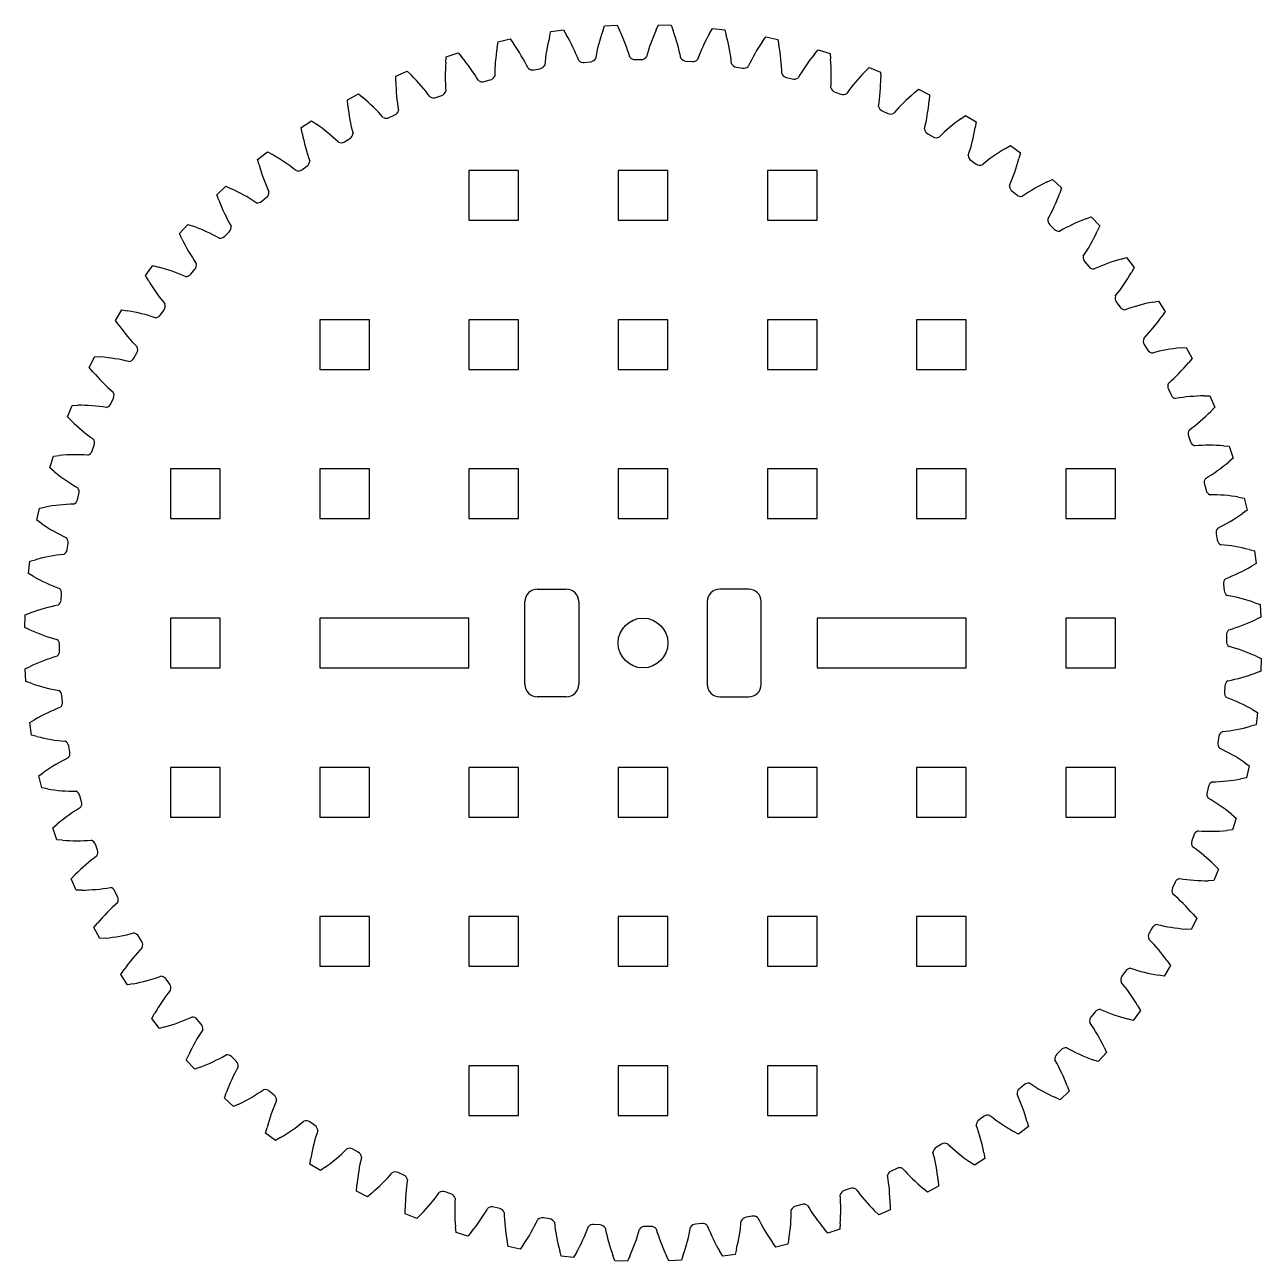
# Model space of a CAD drawing. Header units: millimetres. Extents: x 16 to 202, y 209 to 284.
# Drawn here: x 15.8 to 90.4, y 209.2 to 283.7 of the extents above; entities that cross this region are included whole.
import ezdxf

# ---------------------------------------------------------------- set-up
doc = ezdxf.new("R2010")
doc.units = ezdxf.units.MM
doc.layers.add('Default', color=7, linetype='Continuous')

# ---------------------------------------------------------------- blocks, each defined once
blk = doc.blocks.new('SE28')
at = {"layer": 'Default', "color": 7, "linetype": 'Continuous'}
for p, q in [((42.619, 265.948), (42.619, 262.948)), ((45.619, 265.948), (42.619, 265.948)), ((45.619, 262.948), (45.619, 265.948)), ((42.619, 262.948), (45.619, 262.948))]:
    blk.add_line(p, q, dxfattribs=at)
blk = doc.blocks.new('SE29')
at = {"layer": 'Default', "color": 7, "linetype": 'Continuous'}
for p, q in [((72.619, 238.948), (69.619, 238.948)), ((69.619, 238.948), (69.619, 235.948)), ((72.619, 235.948), (72.619, 238.948)), ((69.619, 235.948), (72.619, 235.948))]:
    blk.add_line(p, q, dxfattribs=at)
blk = doc.blocks.new('SE30')
at = {"layer": 'Default', "color": 7, "linetype": 'Continuous'}
for p, q in [((72.619, 256.948), (69.619, 256.948)), ((69.619, 256.948), (69.619, 253.948)), ((72.619, 253.948), (72.619, 256.948)), ((69.619, 253.948), (72.619, 253.948))]:
    blk.add_line(p, q, dxfattribs=at)
blk = doc.blocks.new('SE31')
at = {"layer": 'Default', "color": 7, "linetype": 'Continuous'}
for p, q in [((42.619, 256.948), (42.619, 253.948)), ((45.619, 256.948), (42.619, 256.948)), ((45.619, 253.948), (45.619, 256.948)), ((42.619, 253.948), (45.619, 253.948))]:
    blk.add_line(p, q, dxfattribs=at)
blk = doc.blocks.new('SE32')
at = {"layer": 'Default', "color": 7, "linetype": 'Continuous'}
for p, q in [((51.619, 256.948), (51.619, 253.948)), ((54.619, 256.948), (51.619, 256.948)), ((54.619, 253.948), (54.619, 256.948)), ((51.619, 253.948), (54.619, 253.948))]:
    blk.add_line(p, q, dxfattribs=at)
blk = doc.blocks.new('SE33')
at = {"layer": 'Default', "color": 7, "linetype": 'Continuous'}
for p, q in [((60.619, 256.948), (60.619, 253.948)), ((63.619, 256.948), (60.619, 256.948)), ((63.619, 253.948), (63.619, 256.948)), ((60.619, 253.948), (63.619, 253.948))]:
    blk.add_line(p, q, dxfattribs=at)
blk = doc.blocks.new('SE34')
at = {"layer": 'Default', "color": 7, "linetype": 'Continuous'}
for p, q in [((42.619, 238.948), (42.619, 235.948)), ((45.619, 238.948), (42.619, 238.948)), ((45.619, 235.948), (45.619, 238.948)), ((42.619, 235.948), (45.619, 235.948))]:
    blk.add_line(p, q, dxfattribs=at)
blk = doc.blocks.new('SE35')
at = {"layer": 'Default', "color": 7, "linetype": 'Continuous'}
for p, q in [((51.619, 238.948), (51.619, 235.948)), ((54.619, 238.948), (51.619, 238.948)), ((54.619, 235.948), (54.619, 238.948)), ((51.619, 235.948), (54.619, 235.948))]:
    blk.add_line(p, q, dxfattribs=at)
blk = doc.blocks.new('SE36')
at = {"layer": 'Default', "color": 7, "linetype": 'Continuous'}
for p, q in [((60.619, 238.948), (60.619, 235.948)), ((63.619, 238.948), (60.619, 238.948)), ((63.619, 235.948), (63.619, 238.948)), ((60.619, 235.948), (63.619, 235.948))]:
    blk.add_line(p, q, dxfattribs=at)
blk = doc.blocks.new('SE37')
at = {"layer": 'Default', "color": 7, "linetype": 'Continuous'}
for p, q in [((42.619, 229.948), (42.619, 226.948)), ((45.619, 229.948), (42.619, 229.948)), ((45.619, 226.948), (45.619, 229.948)), ((42.619, 226.948), (45.619, 226.948))]:
    blk.add_line(p, q, dxfattribs=at)
blk = doc.blocks.new('SE38')
at = {"layer": 'Default', "color": 7, "linetype": 'Continuous'}
for p, q in [((51.619, 229.948), (51.619, 226.948)), ((54.619, 229.948), (51.619, 229.948)), ((54.619, 226.948), (54.619, 229.948)), ((51.619, 226.948), (54.619, 226.948))]:
    blk.add_line(p, q, dxfattribs=at)
blk = doc.blocks.new('SE39')
at = {"layer": 'Default', "color": 7, "linetype": 'Continuous'}
for p, q in [((60.619, 229.948), (60.619, 226.948)), ((63.619, 229.948), (60.619, 229.948)), ((63.619, 226.948), (63.619, 229.948)), ((60.619, 226.948), (63.619, 226.948))]:
    blk.add_line(p, q, dxfattribs=at)
blk = doc.blocks.new('SE40')
at = {"layer": 'Default', "color": 7, "linetype": 'Continuous'}
for p, q in [((36.619, 238.948), (33.619, 238.948)), ((33.619, 238.948), (33.619, 235.948)), ((36.619, 235.948), (36.619, 238.948)), ((33.619, 235.948), (36.619, 235.948))]:
    blk.add_line(p, q, dxfattribs=at)
blk = doc.blocks.new('SE41')
at = {"layer": 'Default', "color": 7, "linetype": 'Continuous'}
for p, q in [((36.619, 256.948), (33.619, 256.948)), ((33.619, 256.948), (33.619, 253.948)), ((36.619, 253.948), (36.619, 256.948)), ((33.619, 253.948), (36.619, 253.948))]:
    blk.add_line(p, q, dxfattribs=at)
blk = doc.blocks.new('SE42')
at = {"layer": 'Default', "color": 7, "linetype": 'Continuous'}
blk.add_line((33.619, 247.948), (33.619, 244.948), dxfattribs=at)
blk = doc.blocks.new('SE43')
at = {"layer": 'Default', "color": 7, "linetype": 'Continuous'}
for p, q in [((42.619, 247.948), (33.619, 247.948)), ((42.619, 244.948), (42.619, 247.948)), ((33.619, 244.948), (42.619, 244.948))]:
    blk.add_line(p, q, dxfattribs=at)
blk = doc.blocks.new('SE46')
at = {"layer": 'Default', "color": 7, "linetype": 'Continuous'}
for p, q in [((60.619, 274.948), (60.619, 271.948)), ((63.619, 274.948), (60.619, 274.948)), ((63.619, 271.948), (63.619, 274.948)), ((60.619, 271.948), (63.619, 271.948))]:
    blk.add_line(p, q, dxfattribs=at)
blk = doc.blocks.new('SE47')
at = {"layer": 'Default', "color": 7, "linetype": 'Continuous'}
for p, q in [((51.619, 274.948), (51.619, 271.948)), ((54.619, 274.948), (51.619, 274.948)), ((54.619, 271.948), (54.619, 274.948)), ((51.619, 271.948), (54.619, 271.948))]:
    blk.add_line(p, q, dxfattribs=at)
blk = doc.blocks.new('SE48')
at = {"layer": 'Default', "color": 7, "linetype": 'Continuous'}
for p, q in [((42.619, 274.948), (42.619, 271.948)), ((45.619, 274.948), (42.619, 274.948)), ((45.619, 271.948), (45.619, 274.948)), ((42.619, 271.948), (45.619, 271.948))]:
    blk.add_line(p, q, dxfattribs=at)
blk = doc.blocks.new('SE45')
at = {"layer": 'Default'}
for name in ['SE48', 'SE47', 'SE46']:
    blk.add_blockref(name, (0, 0), dxfattribs=at)
blk = doc.blocks.new('SE50')
at = {"layer": 'Default', "color": 7, "linetype": 'Continuous'}
for p, q in [((24.619, 256.948), (24.619, 253.948)), ((27.619, 256.948), (24.619, 256.948)), ((27.619, 253.948), (27.619, 256.948)), ((24.619, 253.948), (27.619, 253.948))]:
    blk.add_line(p, q, dxfattribs=at)
blk = doc.blocks.new('SE51')
at = {"layer": 'Default', "color": 7, "linetype": 'Continuous'}
for p, q in [((24.619, 247.948), (24.619, 244.948)), ((27.619, 247.948), (24.619, 247.948)), ((27.619, 244.948), (27.619, 247.948)), ((24.619, 244.948), (27.619, 244.948))]:
    blk.add_line(p, q, dxfattribs=at)
blk = doc.blocks.new('SE52')
at = {"layer": 'Default', "color": 7, "linetype": 'Continuous'}
for p, q in [((24.619, 238.948), (24.619, 235.948)), ((27.619, 238.948), (24.619, 238.948)), ((27.619, 235.948), (27.619, 238.948)), ((24.619, 235.948), (27.619, 235.948))]:
    blk.add_line(p, q, dxfattribs=at)
blk = doc.blocks.new('SE49')
at = {"layer": 'Default'}
for name in ['SE50', 'SE51', 'SE52']:
    blk.add_blockref(name, (0, 0), dxfattribs=at)
blk = doc.blocks.new('SE54')
at = {"layer": 'Default', "color": 7, "linetype": 'Continuous'}
for p, q in [((42.619, 220.948), (42.619, 217.948)), ((45.619, 220.948), (42.619, 220.948)), ((45.619, 217.948), (45.619, 220.948)), ((42.619, 217.948), (45.619, 217.948))]:
    blk.add_line(p, q, dxfattribs=at)
blk = doc.blocks.new('SE55')
at = {"layer": 'Default', "color": 7, "linetype": 'Continuous'}
for p, q in [((51.619, 220.948), (51.619, 217.948)), ((54.619, 220.948), (51.619, 220.948)), ((54.619, 217.948), (54.619, 220.948)), ((51.619, 217.948), (54.619, 217.948))]:
    blk.add_line(p, q, dxfattribs=at)
blk = doc.blocks.new('SE56')
at = {"layer": 'Default', "color": 7, "linetype": 'Continuous'}
for p, q in [((60.619, 220.948), (60.619, 217.948)), ((63.619, 220.948), (60.619, 220.948)), ((63.619, 217.948), (63.619, 220.948)), ((60.619, 217.948), (63.619, 217.948))]:
    blk.add_line(p, q, dxfattribs=at)
blk = doc.blocks.new('SE53')
at = {"layer": 'Default'}
for name in ['SE54', 'SE55', 'SE56']:
    blk.add_blockref(name, (0, 0), dxfattribs=at)
blk = doc.blocks.new('SE58')
at = {"layer": 'Default', "color": 7, "linetype": 'Continuous'}
for p, q in [((81.619, 238.948), (78.619, 238.948)), ((78.619, 238.948), (78.619, 235.948)), ((81.619, 235.948), (81.619, 238.948)), ((78.619, 235.948), (81.619, 235.948))]:
    blk.add_line(p, q, dxfattribs=at)
blk = doc.blocks.new('SE59')
at = {"layer": 'Default', "color": 7, "linetype": 'Continuous'}
for p, q in [((81.619, 247.948), (78.619, 247.948)), ((78.619, 247.948), (78.619, 244.948)), ((81.619, 244.948), (81.619, 247.948)), ((78.619, 244.948), (81.619, 244.948))]:
    blk.add_line(p, q, dxfattribs=at)
blk = doc.blocks.new('SE60')
at = {"layer": 'Default', "color": 7, "linetype": 'Continuous'}
for p, q in [((81.619, 256.948), (78.619, 256.948)), ((78.619, 256.948), (78.619, 253.948)), ((81.619, 253.948), (81.619, 256.948)), ((78.619, 253.948), (81.619, 253.948))]:
    blk.add_line(p, q, dxfattribs=at)
blk = doc.blocks.new('SE57')
at = {"layer": 'Default'}
for name in ['SE60', 'SE59', 'SE58']:
    blk.add_blockref(name, (0, 0), dxfattribs=at)
blk = doc.blocks.new('SE44')
at = {"layer": 'Default'}
for name in ['SE45', 'SE49', 'SE57', 'SE53']:
    blk.add_blockref(name, (0, 0), dxfattribs=at)
blk = doc.blocks.new('SE61')
at = {"layer": 'Default', "color": 7, "linetype": 'Continuous'}
for p, q in [((33.619, 265.948), (33.619, 262.948)), ((36.619, 265.948), (33.619, 265.948)), ((36.619, 262.948), (36.619, 265.948)), ((33.619, 262.948), (36.619, 262.948))]:
    blk.add_line(p, q, dxfattribs=at)
blk = doc.blocks.new('SE62')
at = {"layer": 'Default', "color": 7, "linetype": 'Continuous'}
for p, q in [((33.619, 229.948), (33.619, 226.948)), ((36.619, 229.948), (33.619, 229.948)), ((36.619, 226.948), (36.619, 229.948)), ((33.619, 226.948), (36.619, 226.948))]:
    blk.add_line(p, q, dxfattribs=at)
blk = doc.blocks.new('SE63')
at = {"layer": 'Default', "color": 7, "linetype": 'Continuous'}
for p, q in [((69.619, 265.948), (69.619, 262.948)), ((72.619, 265.948), (69.619, 265.948)), ((72.619, 262.948), (72.619, 265.948)), ((69.619, 262.948), (72.619, 262.948))]:
    blk.add_line(p, q, dxfattribs=at)
blk = doc.blocks.new('SE64')
at = {"layer": 'Default', "color": 7, "linetype": 'Continuous'}
for p, q in [((69.619, 229.948), (69.619, 226.948)), ((72.619, 229.948), (69.619, 229.948)), ((72.619, 226.948), (72.619, 229.948)), ((69.619, 226.948), (72.619, 226.948))]:
    blk.add_line(p, q, dxfattribs=at)
blk = doc.blocks.new('SE65')
at = {"layer": 'Default', "color": 7, "linetype": 'Continuous'}
for p, q in [((51.619, 265.948), (51.619, 262.948)), ((54.619, 265.948), (51.619, 265.948)), ((54.619, 262.948), (54.619, 265.948)), ((51.619, 262.948), (54.619, 262.948))]:
    blk.add_line(p, q, dxfattribs=at)
blk = doc.blocks.new('SE66')
at = {"layer": 'Default', "color": 7, "linetype": 'Continuous'}
blk.add_line((63.619, 247.948), (63.619, 244.948), dxfattribs=at)
blk = doc.blocks.new('SE67')
at = {"layer": 'Default', "color": 7, "linetype": 'Continuous'}
for p, q in [((72.619, 247.948), (63.619, 247.948)), ((72.619, 244.948), (72.619, 247.948)), ((63.619, 244.948), (72.619, 244.948))]:
    blk.add_line(p, q, dxfattribs=at)
blk = doc.blocks.new('SE68')
at = {"layer": 'Default', "color": 7, "linetype": 'Continuous'}
for p, q in [((60.619, 265.948), (60.619, 262.948)), ((63.619, 265.948), (60.619, 265.948)), ((63.619, 262.948), (63.619, 265.948)), ((60.619, 262.948), (63.619, 262.948))]:
    blk.add_line(p, q, dxfattribs=at)

msp = doc.modelspace()

# ---------------------------------------------------------------- linework, layer by layer
at = {"color": 7, "linetype": 'Continuous'}
for p, q in [((47.569, 283.337), (48.314, 283.441)), ((48.314, 283.441), (48.489, 283.142)), ((50.69, 283.353), (50.805, 283.68)), ((50.805, 283.68), (51.556, 283.719)), ((51.556, 283.719), (51.705, 283.405)), ((53.915, 283.424), (54.059, 283.74)), ((54.059, 283.74), (54.811, 283.713)), ((54.811, 283.713), (54.931, 283.388)), ((57.135, 283.214), (57.306, 283.516)), ((57.306, 283.516), (58.052, 283.424)), ((58.052, 283.424), (58.144, 283.089)), ((44.318, 282.37), (44.375, 282.713)), ((44.375, 282.713), (45.108, 282.881)), ((45.108, 282.881), (45.309, 282.598)), ((47.482, 283), (47.569, 283.337)), ((60.324, 282.724), (60.52, 283.01)), ((60.52, 283.01), (61.256, 282.853)), ((61.256, 282.853), (61.319, 282.512)), ((41.248, 281.812), (41.963, 282.045)), ((41.963, 282.045), (42.188, 281.78)), ((63.458, 281.958), (63.679, 282.226)), ((63.679, 282.226), (64.398, 282.006)), ((64.398, 282.006), (64.43, 281.66)), ((41.221, 281.466), (41.248, 281.812)), ((49.573, 281.46), (49.945, 281.496)), ((52.638, 281.636), (53.012, 281.639)), ((55.707, 281.544), (56.08, 281.515)), ((58.756, 281.185), (59.125, 281.123)), ((38.211, 280.643), (38.903, 280.937)), ((38.214, 280.296), (38.211, 280.643)), ((38.903, 280.937), (39.15, 280.693)), ((46.535, 281.018), (46.903, 281.086)), ((61.762, 280.562), (62.124, 280.468)), ((66.514, 280.921), (66.757, 281.169)), ((66.757, 281.169), (67.454, 280.887)), ((67.454, 280.887), (67.456, 280.54)), ((43.547, 280.313), (43.908, 280.412)), ((69.467, 279.623), (69.731, 279.849)), ((69.731, 279.849), (70.401, 279.507)), ((35.287, 279.214), (35.951, 279.567)), ((35.321, 278.868), (35.287, 279.214)), ((35.951, 279.567), (36.219, 279.345)), ((40.632, 279.35), (40.982, 279.48)), ((64.702, 279.678), (65.055, 279.553)), ((70.401, 279.507), (70.373, 279.161)), ((37.812, 278.136), (38.15, 278.297)), ((67.554, 278.542), (67.895, 278.387)), ((72.296, 278.072), (72.579, 278.274)), ((72.579, 278.274), (73.217, 277.875)), ((32.499, 277.535), (33.13, 277.944)), ((32.563, 277.194), (32.499, 277.535)), ((33.13, 277.944), (33.416, 277.747)), ((73.217, 277.875), (73.159, 277.533)), ((35.108, 276.681), (35.431, 276.871)), ((70.296, 277.162), (70.622, 276.978)), ((29.868, 275.62), (30.461, 276.082)), ((30.461, 276.082), (30.763, 275.911)), ((74.98, 276.28), (75.279, 276.457)), ((75.279, 276.457), (75.879, 276.004)), ((75.879, 276.004), (75.792, 275.668)), ((29.961, 275.285), (29.868, 275.62)), ((72.908, 275.548), (73.216, 275.336)), ((32.542, 274.997), (32.846, 275.214)), ((27.414, 273.482), (27.964, 273.995)), ((27.964, 273.995), (28.28, 273.85)), ((77.497, 274.261), (77.81, 274.411)), ((77.81, 274.411), (78.369, 273.907)), ((78.369, 273.907), (78.252, 273.58)), ((27.536, 273.157), (27.414, 273.482)), ((30.132, 273.095), (30.416, 273.337)), ((75.369, 273.713), (75.658, 273.475)), ((25.156, 271.139), (25.659, 271.698)), ((25.659, 271.698), (25.986, 271.581)), ((77.661, 271.67), (77.927, 271.407)), ((79.828, 272.031), (80.153, 272.153)), ((80.153, 272.153), (80.666, 271.602)), ((80.666, 271.602), (80.521, 271.287)), ((25.306, 270.826), (25.156, 271.139)), ((27.897, 270.99), (28.159, 271.256)), ((79.765, 269.435), (80.008, 269.15)), ((81.956, 269.605), (82.29, 269.699)), ((82.29, 269.699), (82.753, 269.106)), ((23.11, 268.608), (23.563, 269.208)), ((23.287, 268.309), (23.11, 268.608)), ((23.563, 269.208), (23.899, 269.121)), ((25.854, 268.698), (26.092, 268.987)), ((82.753, 269.106), (82.582, 268.804)), ((81.667, 267.025), (81.885, 266.72)), ((83.864, 267.004), (84.206, 267.068)), ((84.206, 267.068), (84.615, 266.437)), ((21.293, 265.908), (21.692, 266.546)), ((21.692, 266.546), (22.034, 266.488)), ((24.019, 266.237), (24.231, 266.545)), ((84.615, 266.437), (84.418, 266.151)), ((21.495, 265.626), (21.293, 265.908)), ((83.352, 264.458), (83.542, 264.136)), ((85.539, 264.246), (85.885, 264.28)), ((85.885, 264.28), (86.237, 263.616)), ((19.718, 263.06), (20.06, 263.73)), ((20.06, 263.73), (20.406, 263.702)), ((22.405, 263.626), (22.589, 263.951)), ((86.237, 263.616), (86.016, 263.348)), ((19.944, 262.797), (19.718, 263.06)), ((21.024, 260.883), (21.18, 261.224)), ((84.807, 261.755), (84.968, 261.417)), ((86.967, 261.353), (87.314, 261.356)), ((87.314, 261.356), (87.608, 260.664)), ((18.397, 260.086), (18.679, 260.783)), ((18.679, 260.783), (19.026, 260.786)), ((87.608, 260.664), (87.364, 260.417)), ((18.645, 259.843), (18.397, 260.086)), ((86.02, 258.935), (86.151, 258.584)), ((19.888, 258.031), (20.013, 258.384)), ((88.137, 258.346), (88.483, 258.319)), ((88.483, 258.319), (88.715, 257.604)), ((17.341, 257.008), (17.561, 257.727)), ((17.561, 257.727), (17.907, 257.76)), ((88.715, 257.604), (88.451, 257.379)), ((17.609, 256.787), (17.341, 257.008)), ((86.983, 256.02), (87.083, 255.659)), ((19.005, 255.091), (19.099, 255.453)), ((89.041, 255.249), (89.383, 255.192)), ((89.383, 255.192), (89.552, 254.459)), ((16.557, 253.849), (16.713, 254.585)), ((16.713, 254.585), (17.055, 254.648)), ((89.552, 254.459), (89.269, 254.258)), ((16.843, 253.653), (16.557, 253.849)), ((87.689, 253.032), (87.757, 252.664)), ((18.382, 252.085), (18.444, 252.454)), ((16.051, 250.635), (16.143, 251.381)), ((16.143, 251.381), (16.477, 251.473)), ((89.671, 252.084), (90.007, 251.998)), ((90.007, 251.998), (90.112, 251.253)), ((16.353, 250.464), (16.051, 250.635)), ((90.112, 251.253), (89.812, 251.077)), ((88.131, 249.994), (88.167, 249.621)), ((18.023, 249.036), (18.052, 249.409)), ((90.023, 248.877), (90.351, 248.762)), ((90.351, 248.762), (90.39, 248.01)), ((15.827, 247.388), (15.853, 248.14)), ((15.853, 248.14), (16.179, 248.261)), ((90.39, 248.01), (90.076, 247.862)), ((16.143, 247.244), (15.827, 247.388)), ((88.307, 246.929), (88.31, 246.555)), ((17.931, 245.967), (17.927, 246.341)), ((90.095, 245.651), (90.411, 245.508)), ((90.411, 245.508), (90.384, 244.756)), ((15.848, 244.885), (16.161, 245.034)), ((15.887, 244.134), (15.848, 244.885)), ((90.384, 244.756), (90.059, 244.635)), ((16.214, 244.019), (15.887, 244.134)), ((18.106, 242.902), (18.071, 243.275)), ((88.215, 243.86), (88.185, 243.487)), ((89.885, 242.432), (90.187, 242.261)), ((16.126, 241.643), (16.425, 241.819)), ((90.187, 242.261), (90.095, 241.515)), ((16.23, 240.898), (16.126, 241.643)), ((90.095, 241.515), (89.76, 241.423)), ((16.566, 240.812), (16.23, 240.898)), ((18.549, 239.864), (18.481, 240.232)), ((87.856, 240.811), (87.794, 240.442)), ((89.395, 239.243), (89.681, 239.046)), ((89.681, 239.046), (89.524, 238.311)), ((16.685, 238.437), (16.968, 238.638)), ((16.854, 237.704), (16.685, 238.437)), ((89.524, 238.311), (89.183, 238.248)), ((17.197, 237.647), (16.854, 237.704)), ((19.254, 236.876), (19.154, 237.237)), ((87.232, 237.805), (87.139, 237.443)), ((88.629, 236.108), (88.897, 235.888)), ((88.897, 235.888), (88.677, 235.169)), ((17.522, 235.292), (17.786, 235.517)), ((17.754, 234.577), (17.522, 235.292)), ((88.677, 235.169), (88.331, 235.136)), ((18.1, 234.55), (17.754, 234.577)), ((20.217, 233.961), (20.086, 234.312)), ((86.349, 234.865), (86.224, 234.512)), ((87.84, 232.81), (87.558, 232.113)), ((87.592, 233.053), (87.84, 232.81)), ((18.63, 232.232), (18.874, 232.479)), ((18.923, 231.54), (18.63, 232.232)), ((85.213, 232.013), (85.058, 231.672)), ((87.558, 232.113), (87.211, 232.11)), ((19.271, 231.543), (18.923, 231.54)), ((21.431, 231.141), (21.27, 231.479)), ((86.519, 229.836), (86.178, 229.166)), ((86.294, 230.099), (86.519, 229.836)), ((20, 229.28), (20.221, 229.548)), ((20.353, 228.616), (20, 229.28)), ((83.833, 229.27), (83.649, 228.945)), ((86.178, 229.166), (85.832, 229.193)), ((20.698, 228.65), (20.353, 228.616)), ((22.885, 228.437), (22.696, 228.76)), ((21.622, 226.459), (21.82, 226.745)), ((84.944, 226.988), (84.546, 226.35)), ((84.743, 227.27), (84.944, 226.988)), ((22.032, 225.828), (21.622, 226.459)), ((24.57, 225.871), (24.353, 226.176)), ((82.219, 226.659), (82.007, 226.35)), ((84.546, 226.35), (84.203, 226.408)), ((22.373, 225.892), (22.032, 225.828)), ((82.951, 224.587), (83.127, 224.288)), ((23.484, 223.79), (23.656, 224.092)), ((23.947, 223.197), (23.484, 223.79)), ((80.383, 224.198), (80.145, 223.909)), ((82.674, 223.687), (82.338, 223.775)), ((83.127, 224.288), (82.674, 223.687)), ((24.282, 223.29), (23.947, 223.197)), ((26.472, 223.461), (26.229, 223.746)), ((25.572, 221.294), (25.716, 221.609)), ((78.34, 221.906), (78.078, 221.639)), ((81.082, 221.757), (80.578, 221.198)), ((80.932, 222.07), (81.082, 221.757)), ((26.085, 220.743), (25.572, 221.294)), ((26.41, 220.865), (26.085, 220.743)), ((28.577, 221.226), (28.31, 221.488)), ((80.578, 221.198), (80.251, 221.315)), ((27.869, 218.988), (27.986, 219.315)), ((30.869, 219.183), (30.58, 219.421)), ((76.106, 219.801), (75.821, 219.558)), ((78.823, 219.414), (78.273, 218.901)), ((78.701, 219.739), (78.823, 219.414)), ((28.428, 218.485), (27.869, 218.988)), ((28.741, 218.635), (28.428, 218.485)), ((78.273, 218.901), (77.957, 219.046)), ((73.696, 217.899), (73.391, 217.682)), ((30.358, 216.892), (30.446, 217.228)), ((33.33, 217.348), (33.021, 217.56)), ((76.369, 217.276), (75.777, 216.813)), ((76.276, 217.611), (76.369, 217.276)), ((30.959, 216.439), (30.358, 216.892)), ((31.258, 216.616), (30.959, 216.439)), ((75.777, 216.813), (75.475, 216.985)), ((35.941, 215.734), (35.616, 215.918)), ((71.129, 216.214), (70.807, 216.025)), ((73.675, 215.702), (73.738, 215.361)), ((33.021, 215.021), (33.079, 215.363)), ((33.659, 214.622), (33.021, 215.021)), ((33.941, 214.824), (33.659, 214.622)), ((73.107, 214.951), (72.822, 215.149)), ((73.738, 215.361), (73.107, 214.951)), ((38.683, 214.353), (38.343, 214.509)), ((68.426, 214.76), (68.088, 214.599)), ((35.836, 213.389), (35.864, 213.735)), ((36.506, 213.047), (35.836, 213.389)), ((41.535, 213.217), (41.183, 213.342)), ((65.606, 213.546), (65.255, 213.415)), ((70.286, 213.329), (70.019, 213.551)), ((70.951, 213.682), (70.286, 213.329)), ((70.917, 214.028), (70.951, 213.682)), ((36.77, 213.273), (36.506, 213.047)), ((62.691, 212.583), (62.33, 212.483)), ((68.024, 212.6), (68.027, 212.253)), ((38.783, 212.008), (38.781, 212.356)), ((39.481, 211.726), (38.783, 212.008)), ((39.724, 211.974), (39.481, 211.726)), ((44.476, 212.334), (44.114, 212.428)), ((59.703, 211.878), (59.335, 211.81)), ((67.335, 211.959), (67.087, 212.203)), ((68.027, 212.253), (67.335, 211.959)), ((41.84, 210.89), (41.807, 211.236)), ((47.482, 211.711), (47.113, 211.773)), ((50.531, 211.352), (50.158, 211.381)), ((53.6, 211.26), (53.225, 211.257)), ((56.665, 211.436), (56.292, 211.4)), ((64.275, 210.851), (64.05, 211.116)), ((64.99, 211.083), (64.275, 210.851)), ((65.017, 211.43), (64.99, 211.083)), ((42.559, 210.67), (41.84, 210.89)), ((42.779, 210.938), (42.559, 210.67)), ((44.982, 210.042), (44.919, 210.384)), ((61.919, 210.526), (61.863, 210.183)), ((45.717, 209.886), (44.982, 210.042)), ((45.914, 210.172), (45.717, 209.886)), ((48.185, 209.472), (48.093, 209.806)), ((49.103, 209.682), (48.932, 209.38)), ((57.924, 209.455), (57.748, 209.754)), ((58.755, 209.895), (58.669, 209.559)), ((61.13, 210.014), (60.929, 210.297)), ((61.863, 210.183), (61.13, 210.014)), ((48.932, 209.38), (48.185, 209.472)), ((51.427, 209.182), (51.306, 209.508)), ((52.179, 209.156), (51.427, 209.182)), ((52.322, 209.472), (52.179, 209.156)), ((54.681, 209.177), (54.532, 209.49)), ((55.432, 209.216), (54.681, 209.177)), ((55.548, 209.543), (55.432, 209.216)), ((58.669, 209.559), (57.924, 209.455))]:
    msp.add_line(p, q, dxfattribs=at)
msp.add_circle((53.119, 246.448), 1.5, dxfattribs=at)
for centre, radius, start, end in [((63.837, 278.936), 10.889, 155.66172, 164.76657), ((58.032, 280.304), 10.889, 165.66172, 174.76657), ((39.087, 277.648), 10.889, 21.18998, 30.29483), ((60.964, 279.747), 10.889, 160.66172, 169.76657), ((41.86, 278.753), 10.889, 16.18998, 25.29483), ((44.718, 279.611), 10.889, 11.18998, 20.29483), ((66.627, 277.878), 10.889, 150.66172, 159.76657), ((47.641, 280.217), 10.889, 6.18998, 15.29483), ((69.315, 276.581), 10.889, 145.66172, 154.76657), ((55.063, 280.603), 10.889, 170.66172, 179.76657), ((36.421, 276.307), 10.889, 26.18998, 35.29483), ((50.605, 280.566), 10.889, 1.18998, 10.29483), ((71.88, 275.055), 10.889, 140.66172, 149.76657), ((52.079, 280.643), 10.889, 175.66172, 184.76657), ((33.882, 274.738), 10.889, 31.18998, 40.29483), ((46.839, 281.472), 0.391, 279.4289, 333.4289), ((49.528, 281.849), 0.391, 222.52765, 276.52765), ((49.915, 281.886), 0.391, 274.4289, 328.4289), ((52.628, 282.027), 0.391, 217.52765, 271.52765), ((53.016, 282.03), 0.391, 269.4289, 323.4289), ((55.73, 281.935), 0.391, 212.52765, 266.52765), ((56.118, 281.904), 0.391, 264.4289, 318.4289), ((58.813, 281.572), 0.391, 207.52765, 261.52765), ((59.196, 281.508), 0.391, 259.4289, 313.4289), ((53.588, 280.655), 10.889, 356.18998, 5.29483), ((31.49, 272.954), 10.889, 36.18998, 45.29483), ((43.81, 280.791), 0.391, 284.4289, 338.4289), ((46.457, 281.401), 0.391, 227.52765, 281.52765), ((61.853, 280.942), 0.391, 202.52765, 256.52765), ((62.229, 280.845), 0.391, 254.4289, 308.4289), ((74.302, 273.311), 10.889, 135.66172, 144.76657), ((56.567, 280.484), 10.889, 351.18998, 0.29483), ((49.102, 280.422), 10.889, 180.66172, 189.76657), ((40.852, 279.849), 0.391, 289.4289, 343.4289), ((43.436, 280.688), 0.391, 232.52765, 286.52765), ((64.826, 280.049), 0.391, 197.52765, 251.52765), ((29.262, 270.968), 10.889, 41.18998, 50.29483), ((40.488, 279.713), 0.391, 237.52765, 291.52765), ((65.192, 279.92), 0.391, 249.4289, 303.4289), ((76.563, 271.363), 10.889, 130.66172, 139.76657), ((59.521, 280.054), 10.889, 346.18998, 355.29483), ((46.157, 279.943), 10.889, 185.66172, 194.76657), ((37.988, 278.653), 0.391, 294.4289, 348.4289), ((67.71, 278.901), 0.391, 192.52765, 246.52765), ((68.063, 278.74), 0.391, 244.4289, 298.4289), ((27.216, 268.795), 10.889, 46.18998, 55.29483), ((37.637, 278.486), 0.391, 242.52765, 296.52765), ((70.483, 277.506), 0.391, 187.52765, 241.52765), ((78.645, 269.225), 10.889, 125.66172, 134.76657), ((62.425, 279.368), 10.889, 341.18998, 350.29483), ((43.264, 279.208), 10.889, 190.66172, 199.76657), ((35.238, 277.212), 0.391, 299.4289, 353.4289), ((70.821, 277.315), 0.391, 239.4289, 293.4289), ((34.904, 277.015), 0.391, 247.52765, 301.52765), ((80.533, 266.913), 10.889, 120.66172, 129.76657), ((40.446, 278.225), 10.889, 195.66172, 204.76657), ((25.367, 266.453), 10.889, 51.18998, 60.29483), ((32.625, 275.536), 0.391, 304.4289, 358.4289), ((73.124, 275.874), 0.391, 182.52765, 236.52765), ((73.444, 275.654), 0.391, 234.4289, 288.4289), ((65.259, 278.432), 10.889, 336.18998, 345.29483), ((32.309, 275.311), 0.391, 252.52765, 306.52765), ((23.729, 263.958), 10.889, 56.18998, 65.29483), ((75.612, 274.019), 0.391, 177.52765, 231.52765), ((82.212, 264.446), 10.889, 115.66172, 124.76657), ((37.725, 276.999), 10.889, 200.66172, 209.76657), ((29.873, 273.387), 0.391, 257.52765, 311.52765), ((30.168, 273.64), 0.391, 309.4289, 3.4289), ((75.912, 273.772), 0.391, 229.4289, 283.4289), ((68, 277.252), 10.889, 331.18998, 340.29483), ((22.315, 261.33), 10.889, 61.18998, 70.29483), ((27.885, 271.536), 0.391, 314.4289, 8.4289), ((77.93, 271.954), 0.391, 172.52765, 226.52765), ((83.67, 261.842), 10.889, 110.66172, 119.76657), ((35.121, 275.541), 10.889, 205.66172, 214.76657), ((27.613, 271.259), 0.391, 262.52765, 316.52765), ((78.207, 271.681), 0.391, 224.4289, 278.4289), ((70.629, 275.838), 10.889, 326.18998, 335.29483), ((25.795, 269.241), 0.391, 319.4289, 13.4289), ((80.058, 269.694), 0.391, 167.52765, 221.52765), ((84.896, 259.121), 10.889, 105.66172, 114.76657), ((21.135, 258.588), 10.889, 66.18998, 75.29483), ((25.548, 268.941), 0.391, 267.52765, 321.52765), ((80.31, 269.399), 0.391, 219.4289, 273.4289), ((73.123, 274.2), 10.889, 321.18998, 330.29483), ((32.654, 273.862), 10.889, 210.66172, 219.76657), ((81.982, 267.258), 0.391, 162.52765, 216.52765), ((20.198, 255.755), 10.889, 71.18998, 80.29483), ((23.912, 266.773), 0.391, 324.4289, 18.4289), ((82.207, 266.941), 0.391, 214.4289, 268.4289), ((85.879, 256.303), 10.889, 100.66172, 109.76657), ((30.342, 271.974), 10.889, 215.66172, 224.76657), ((23.692, 266.453), 0.391, 272.52765, 326.52765), ((75.466, 272.351), 10.889, 316.18998, 325.29483), ((83.686, 264.663), 0.391, 157.52765, 211.52765), ((22.252, 264.15), 0.391, 329.4289, 23.4289), ((83.883, 264.328), 0.391, 209.4289, 263.4289), ((86.613, 253.41), 10.889, 95.66172, 104.76657), ((19.513, 252.85), 10.889, 76.18998, 85.29483), ((22.061, 263.812), 0.391, 277.52765, 331.52765), ((77.639, 270.304), 10.889, 311.18998, 320.29483), ((28.204, 269.892), 10.889, 220.66172, 229.76657), ((85.157, 261.93), 0.391, 152.52765, 206.52765), ((20.827, 261.393), 0.391, 334.4289, 28.4289), ((85.324, 261.579), 0.391, 204.4289, 258.4289), ((87.093, 250.464), 10.889, 90.66172, 99.76657), ((19.083, 249.897), 10.889, 81.18998, 90.29483), ((20.665, 261.039), 0.391, 282.52765, 336.52765), ((79.625, 268.077), 10.889, 306.18998, 315.29483), ((26.256, 267.631), 10.889, 225.66172, 234.76657), ((86.384, 259.078), 0.391, 147.52765, 201.52765), ((19.647, 258.521), 0.391, 339.4289, 33.4289), ((86.52, 258.714), 0.391, 199.4289, 253.4289), ((87.313, 247.488), 10.889, 85.66172, 94.76657), ((18.911, 246.917), 10.889, 86.18998, 95.29483), ((19.517, 258.155), 0.391, 287.52765, 341.52765), ((81.409, 265.684), 10.889, 301.18998, 310.29483), ((24.512, 265.209), 10.889, 230.66172, 239.76657), ((87.358, 256.131), 0.391, 142.52765, 196.52765), ((18.625, 255.182), 0.391, 292.52765, 346.52765), ((18.722, 255.558), 0.391, 344.4289, 38.4289), ((87.462, 255.757), 0.391, 194.4289, 248.4289), ((87.274, 244.504), 10.889, 80.66172, 89.76657), ((19.001, 243.934), 10.889, 91.18998, 100.29483), ((22.985, 262.645), 10.889, 235.66172, 244.76657), ((82.978, 263.145), 10.889, 296.18998, 305.29483), ((88.072, 253.11), 0.391, 137.52765, 191.52765), ((18.059, 252.526), 0.391, 349.4289, 43.4289), ((88.143, 252.728), 0.391, 189.4289, 243.4289), ((86.975, 241.534), 10.889, 75.66172, 84.76657), ((19.35, 240.97), 10.889, 96.18998, 105.29483), ((17.995, 252.142), 0.391, 297.52765, 351.52765), ((84.319, 260.479), 10.889, 291.18998, 300.29483), ((21.688, 259.957), 10.889, 240.66172, 249.76657), ((88.52, 250.038), 0.391, 132.52765, 186.52765), ((17.663, 249.447), 0.391, 354.4289, 48.4289), ((88.557, 249.652), 0.391, 184.4289, 238.4289), ((86.417, 238.602), 10.889, 70.66172, 79.76657), ((19.956, 238.048), 10.889, 101.18998, 110.29483), ((17.632, 249.059), 0.391, 302.52765, 356.52765), ((85.424, 257.707), 10.889, 286.18998, 295.29483), ((20.631, 257.166), 10.889, 245.66172, 254.76657), ((88.698, 246.939), 0.391, 127.52765, 181.52765), ((17.536, 246.345), 0.391, 359.4289, 53.4289), ((88.701, 246.551), 0.391, 179.4289, 233.4289), ((85.607, 235.73), 10.889, 65.66172, 74.76657), ((20.814, 235.189), 10.889, 106.18998, 115.29483), ((17.54, 245.957), 0.391, 307.52765, 1.52765), ((19.82, 254.294), 10.889, 250.66172, 259.76657), ((88.605, 243.836), 0.391, 122.52765, 176.52765), ((86.282, 254.848), 10.889, 281.18998, 290.29483), ((17.681, 243.244), 0.391, 4.4289, 58.4289), ((88.575, 243.449), 0.391, 174.4289, 228.4289), ((84.549, 232.939), 10.889, 60.66172, 69.76657), ((21.918, 232.416), 10.889, 111.18998, 120.29483), ((17.718, 242.858), 0.391, 312.52765, 6.52765), ((88.243, 240.753), 0.391, 117.52765, 171.52765), ((86.888, 251.926), 10.889, 276.18998, 285.29483), ((19.263, 251.361), 10.889, 255.66172, 264.76657), ((18.095, 240.168), 0.391, 9.4289, 63.4289), ((88.178, 240.37), 0.391, 169.4289, 223.4289), ((23.26, 229.751), 10.889, 116.18998, 125.29483), ((18.165, 239.786), 0.391, 317.52765, 11.52765), ((83.252, 230.251), 10.889, 55.66172, 64.76657), ((87.613, 237.714), 0.391, 112.52765, 166.52765), ((87.237, 248.962), 10.889, 271.18998, 280.29483), ((18.964, 248.392), 10.889, 260.66172, 269.76657), ((18.775, 237.139), 0.391, 14.4289, 68.4289), ((87.515, 237.338), 0.391, 164.4289, 218.4289), ((24.829, 227.212), 10.889, 121.18998, 130.29483), ((18.879, 236.765), 0.391, 322.52765, 16.52765), ((81.726, 227.687), 10.889, 50.66172, 59.76657), ((86.72, 234.741), 0.391, 107.52765, 161.52765), ((87.326, 245.979), 10.889, 266.18998, 275.29483), ((18.924, 245.408), 10.889, 265.66172, 274.76657), ((19.717, 234.181), 0.391, 19.4289, 73.4289), ((86.59, 234.375), 0.391, 159.4289, 213.4289), ((26.613, 224.819), 10.889, 126.18998, 135.29483), ((19.853, 233.818), 0.391, 327.52765, 21.52765), ((79.982, 225.265), 10.889, 45.66172, 54.76657), ((85.572, 231.857), 0.391, 102.52765, 156.52765), ((87.155, 242.999), 10.889, 261.18998, 270.29483), ((19.145, 242.432), 10.889, 270.66172, 279.76657), ((20.914, 231.317), 0.391, 24.4289, 78.4289), ((85.411, 231.503), 0.391, 154.4289, 208.4289), ((78.033, 223.004), 10.889, 40.66172, 49.76657), ((28.599, 222.591), 10.889, 131.18998, 140.29483), ((21.081, 230.966), 0.391, 332.52765, 26.52765), ((84.177, 229.084), 0.391, 97.52765, 151.52765), ((86.725, 240.046), 10.889, 256.18998, 265.29483), ((19.624, 239.486), 10.889, 275.66172, 284.76657), ((22.355, 228.568), 0.391, 29.4289, 83.4289), ((22.552, 228.233), 0.391, 337.52765, 31.52765), ((83.985, 228.746), 0.391, 149.4289, 203.4289), ((75.895, 220.922), 10.889, 35.66172, 44.76657), ((30.771, 220.545), 10.889, 136.18998, 145.29483), ((82.545, 226.443), 0.391, 92.52765, 146.52765), ((86.039, 237.141), 10.889, 251.18998, 260.29483), ((20.358, 236.593), 10.889, 280.66172, 289.76657), ((24.03, 225.954), 0.391, 34.4289, 88.4289), ((82.325, 226.123), 0.391, 144.4289, 198.4289), ((73.584, 219.034), 10.889, 30.66172, 39.76657), ((33.114, 218.696), 10.889, 141.18998, 150.29483), ((24.256, 225.638), 0.391, 342.52765, 36.52765), ((21.342, 233.775), 10.889, 285.66172, 294.76657), ((25.927, 223.497), 0.391, 39.4289, 93.4289), ((80.443, 223.655), 0.391, 139.4289, 193.4289), ((80.69, 223.954), 0.391, 87.52765, 141.52765), ((85.103, 234.308), 10.889, 246.18998, 255.29483), ((35.609, 217.058), 10.889, 146.18998, 155.29483), ((26.179, 223.202), 0.391, 347.52765, 41.52765), ((71.117, 217.354), 10.889, 25.66172, 34.76657), ((22.567, 231.054), 10.889, 290.66172, 299.76657), ((28.031, 221.215), 0.391, 44.4289, 98.4289), ((78.352, 221.36), 0.391, 134.4289, 188.4289), ((78.624, 221.637), 0.391, 82.52765, 136.52765), ((83.923, 231.566), 10.889, 241.18998, 250.29483), ((38.237, 215.644), 10.889, 151.18998, 160.29483), ((28.308, 220.942), 0.391, 352.52765, 46.52765), ((68.513, 215.897), 10.889, 20.66172, 29.76657), ((24.025, 228.45), 10.889, 295.66172, 304.76657), ((30.326, 219.124), 0.391, 49.4289, 103.4289), ((76.069, 219.256), 0.391, 129.4289, 183.4289), ((76.365, 219.508), 0.391, 77.52765, 131.52765), ((82.509, 228.938), 10.889, 236.18998, 245.29483), ((40.978, 214.464), 10.889, 156.18998, 165.29483), ((30.625, 218.877), 0.391, 357.52765, 51.52765), ((65.791, 214.671), 10.889, 15.66172, 24.76657), ((73.929, 217.585), 0.391, 72.52765, 126.52765), ((80.871, 226.443), 10.889, 231.18998, 240.29483), ((25.705, 225.983), 10.889, 300.66172, 309.76657), ((32.794, 217.242), 0.391, 54.4289, 108.4289), ((33.114, 217.021), 0.391, 2.52765, 56.52765), ((73.612, 217.359), 0.391, 124.4289, 178.4289), ((62.974, 213.688), 10.889, 10.66172, 19.76657), ((43.812, 213.528), 10.889, 161.18998, 170.29483), ((27.593, 223.671), 10.889, 305.66172, 314.76657), ((35.417, 215.581), 0.391, 59.4289, 113.4289), ((35.755, 215.39), 0.391, 7.52765, 61.52765), ((70.999, 215.684), 0.391, 119.4289, 173.4289), ((60.081, 212.953), 10.889, 5.66172, 14.76657), ((71.334, 215.881), 0.391, 67.52765, 121.52765), ((79.022, 224.101), 10.889, 226.18998, 235.29483), ((46.717, 212.842), 10.889, 166.18998, 175.29483), ((29.675, 221.533), 10.889, 310.66172, 319.76657), ((38.174, 214.156), 0.391, 64.4289, 118.4289), ((38.528, 213.995), 0.391, 12.52765, 66.52765), ((49.67, 212.412), 10.889, 171.18998, 180.29483), ((68.25, 214.243), 0.391, 114.4289, 168.4289), ((57.135, 212.474), 10.889, 0.66172, 9.76657), ((68.6, 214.41), 0.391, 62.52765, 116.52765), ((76.975, 221.928), 10.889, 221.18998, 230.29483), ((41.045, 212.976), 0.391, 69.4289, 123.4289), ((65.385, 213.047), 0.391, 109.4289, 163.4289), ((65.749, 213.182), 0.391, 57.52765, 111.52765), ((74.747, 219.942), 10.889, 216.18998, 225.29483), ((31.936, 219.585), 10.889, 315.66172, 324.76657), ((41.412, 212.846), 0.391, 17.52765, 71.52765), ((52.65, 212.241), 10.889, 176.18998, 185.29483), ((62.802, 212.208), 0.391, 52.52765, 106.52765), ((54.159, 212.253), 10.889, 355.66172, 4.76657), ((34.357, 217.841), 10.889, 320.66172, 329.76657), ((44.009, 212.051), 0.391, 74.4289, 128.4289), ((44.385, 211.954), 0.391, 22.52765, 76.52765), ((55.633, 212.33), 10.889, 181.18998, 190.29483), ((59.781, 211.495), 0.391, 47.52765, 101.52765), ((51.175, 212.293), 10.889, 350.66172, 359.76657), ((62.427, 212.105), 0.391, 104.4289, 158.4289), ((72.355, 218.158), 10.889, 211.18998, 220.29483), ((36.922, 216.314), 10.889, 325.66172, 334.76657), ((47.041, 211.388), 0.391, 79.4289, 133.4289), ((47.424, 211.324), 0.391, 27.52765, 81.52765), ((58.597, 212.679), 10.889, 186.18998, 195.29483), ((39.61, 215.017), 10.889, 330.66172, 339.76657), ((50.12, 210.992), 0.391, 84.4289, 138.4289), ((50.507, 210.961), 0.391, 32.52765, 86.52765), ((61.519, 213.285), 10.889, 191.18998, 200.29483), ((42.401, 213.96), 10.889, 335.66172, 344.76657), ((53.222, 210.865), 0.391, 89.4289, 143.4289), ((53.61, 210.869), 0.391, 37.52765, 91.52765), ((64.378, 214.143), 10.889, 196.18998, 205.29483), ((45.273, 213.149), 10.889, 340.66172, 349.76657), ((56.322, 211.01), 0.391, 94.4289, 148.4289), ((56.709, 211.047), 0.391, 42.52765, 96.52765), ((67.15, 215.247), 10.889, 201.18998, 210.29483), ((48.205, 212.592), 10.889, 345.66172, 354.76657), ((59.399, 211.424), 0.391, 99.4289, 153.4289), ((69.816, 216.589), 10.889, 206.18998, 215.29483)]:
    msp.add_arc(centre, radius, start, end, dxfattribs=at)
at = {"layer": 'Default', "color": 7, "linetype": 'Continuous'}
for p, q in [((46.744, 249.698), (48.494, 249.698)), ((59.494, 249.698), (57.744, 249.698)), ((45.994, 243.948), (45.994, 248.948)), ((49.244, 248.948), (49.244, 243.948)), ((56.994, 248.948), (56.994, 243.948)), ((60.244, 243.948), (60.244, 248.948)), ((48.494, 243.198), (46.744, 243.198)), ((57.744, 243.198), (59.494, 243.198))]:
    msp.add_line(p, q, dxfattribs=at)
for centre, start, end in [((46.744, 248.948), 90, 180), ((48.494, 248.948), 0, 90), ((57.744, 248.948), 90, 180), ((59.494, 248.948), 0, 90), ((46.744, 243.948), 180, 270), ((48.494, 243.948), 270, 0), ((57.744, 243.948), 180, 270), ((59.494, 243.948), 270, 0)]:
    msp.add_arc(centre, 0.75, start, end, dxfattribs=at)

# ---------------------------------------------------------------- block references
at = {"layer": 'Default'}
for name in ['SE44', 'SE61', 'SE28', 'SE65', 'SE68', 'SE63', 'SE41', 'SE31', 'SE32', 'SE33', 'SE30', 'SE42', 'SE43', 'SE66', 'SE67', 'SE40', 'SE34', 'SE35', 'SE36', 'SE29', 'SE62', 'SE37', 'SE38', 'SE39', 'SE64']:
    msp.add_blockref(name, (0, 0), dxfattribs=at)

doc.saveas('drawing.dxf')
